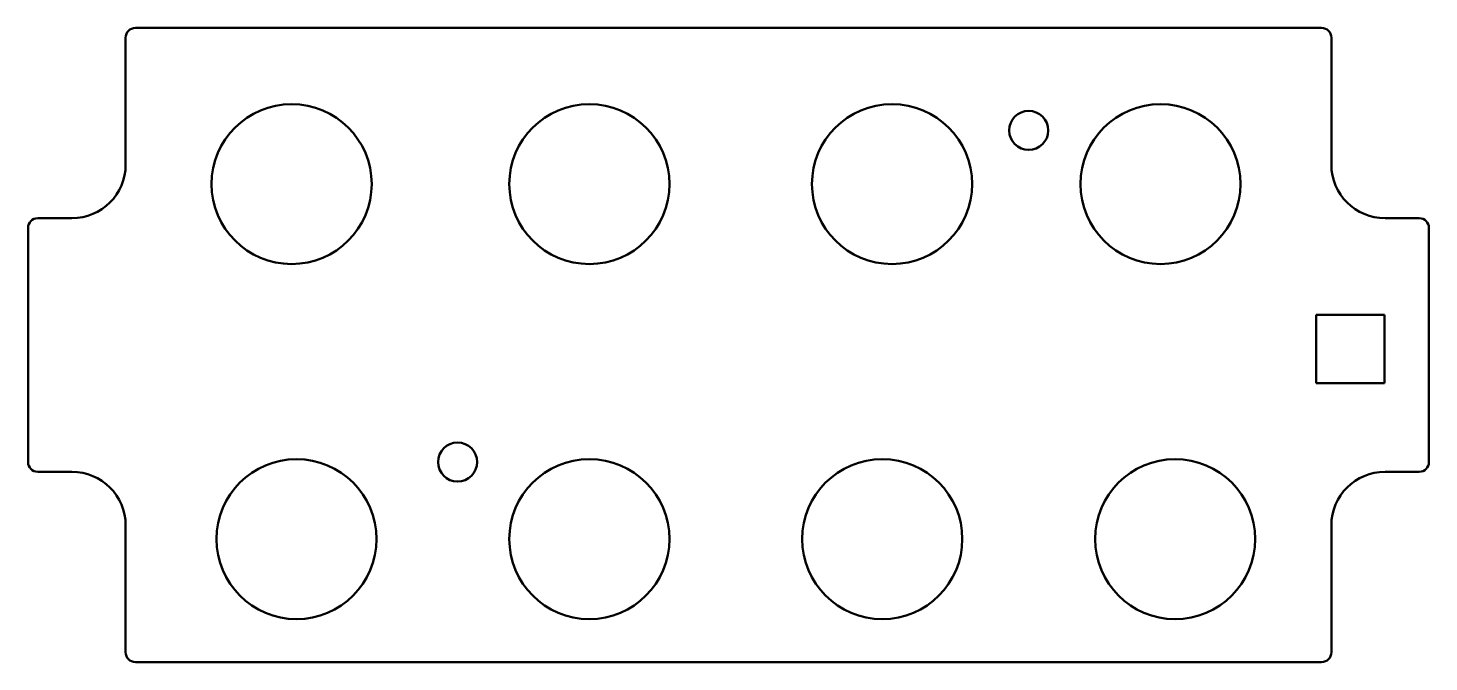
# Model space of a CAD drawing. Header units: millimetres. Extents: x 138 to 281, y 130 to 195.
import ezdxf

# ---------------------------------------------------------------- set-up
doc = ezdxf.new("R2010")
doc.units = ezdxf.units.MM
doc.header["$LTSCALE"] = 0.75
doc.layers.add('Visible', color=7, linetype='Continuous', lineweight=50)

msp = doc.modelspace()

# ---------------------------------------------------------------- linework, layer by layer
at = {"layer": 'Visible'}
for p, q in [((148.512909, 194.704605), (270.012909, 194.704605)), ((147.512909, 180.704605), (147.512909, 193.704605)), ((271.012909, 193.704605), (271.012909, 180.704605)), ((138.512909, 175.204605), (142.012909, 175.204605)), ((276.512909, 175.204605), (280.012909, 175.204605)), ((137.512909, 150.204605), (137.512909, 174.204605)), ((281.012909, 174.204605), (281.012909, 150.204605)), ((269.440859, 165.304605), (269.440859, 158.304605)), ((276.440859, 165.304605), (269.440859, 165.304605)), ((276.440859, 158.304605), (276.440859, 165.304605)), ((269.440859, 158.304605), (276.440859, 158.304605)), ((142.012909, 149.204605), (138.512909, 149.204605)), ((280.012909, 149.204605), (276.512909, 149.204605)), ((147.512909, 130.704605), (147.512909, 143.704605)), ((271.012909, 143.704605), (271.012909, 130.704605)), ((270.012909, 129.704605), (148.512909, 129.704605))]:
    msp.add_line(p, q, dxfattribs=at)
for centre, radius in [((164.512909, 178.704605), 8.2), ((195.012909, 178.704605), 8.2), ((226.012909, 178.704605), 8.2), ((253.512909, 178.704605), 8.2), ((240.012909, 184.204605), 2), ((181.512909, 150.204605), 2), ((165.012909, 142.304605), 8.2), ((195.012909, 142.304605), 8.2), ((225.012909, 142.304605), 8.2), ((255.012909, 142.304605), 8.2)]:
    msp.add_circle(centre, radius, dxfattribs=at)
at = {"layer": 'Visible', "extrusion": (0, 0, -1)}
for centre, radius, start, end in [((-148.512909, 193.704605), 1, 0, 90), ((-270.012909, 193.704605), 1, 90, 180), ((-142.012909, 180.704605), 5.5, 180, 270), ((-276.512909, 180.704605), 5.5, 270, 0), ((-138.512909, 174.204605), 1, 0, 90), ((-280.012909, 174.204605), 1, 90, 180), ((-138.512909, 150.204605), 1, 270, 0), ((-280.012909, 150.204605), 1, 180, 270), ((-142.012909, 143.704605), 5.5, 90, 180), ((-276.512909, 143.704605), 5.5, 0, 90), ((-148.512909, 130.704605), 1, 270, 0), ((-270.012909, 130.704605), 1, 180, 270)]:
    msp.add_arc(centre, radius, start, end, dxfattribs=at)

doc.saveas('drawing.dxf')
